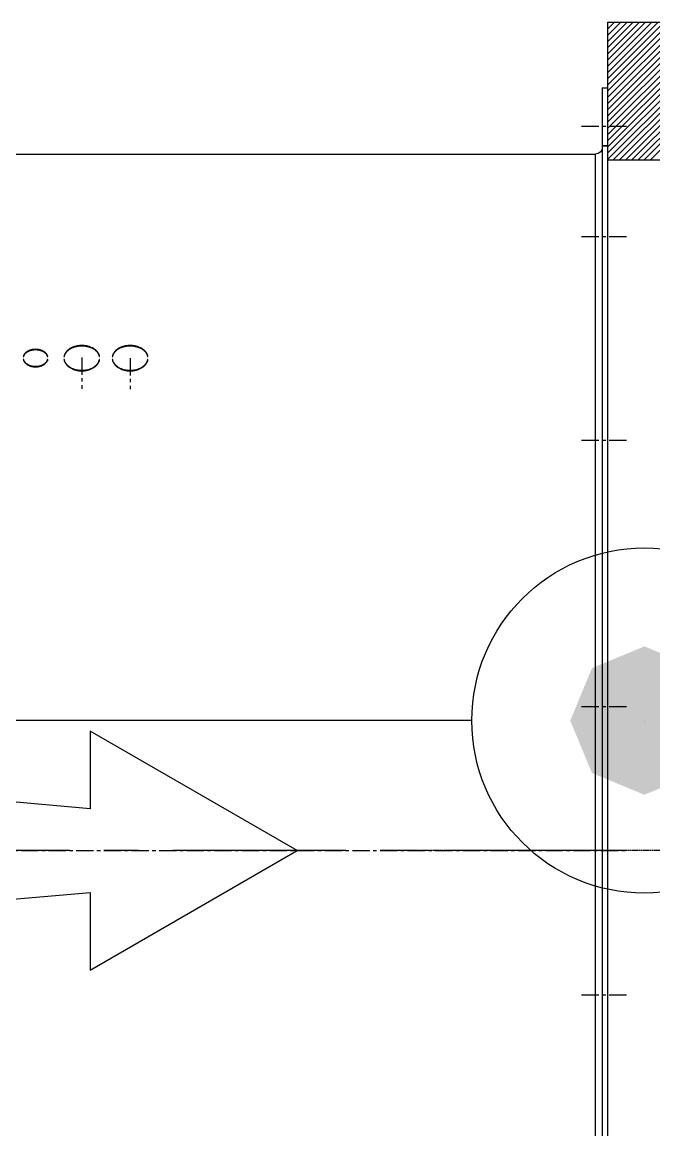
# Model space of a CAD drawing. Header units: millimetres. Extents: x -379292 to 1221486, y 92049 to 447512.
# Drawn here: x 410260 to 410718, y 273682 to 274484 of the extents above; entities that cross this region are included whole.
import ezdxf
from ezdxf.enums import TextEntityAlignment as Align

# ---------------------------------------------------------------- set-up
doc = ezdxf.new("R2010")
doc.units = ezdxf.units.MM
doc.linetypes.add('CENTER', pattern=[2, 1.25, -0.25, 0.25, -0.25])
doc.linetypes.add('PHANTOM', pattern=[0.8, 0.45, -0.05, 0.1, -0.05, 0.1, -0.05])
doc.layers.add('-M-YNGN-SPR-YUK', color=7, linetype='Continuous')
doc.layers.add('-M-YNGN-ZON2-SPR-', color=7, linetype='Continuous')
for name, color, linetype, lineweight in [('-M-YNGN-ZON2', 4, 'SP', 30), ('_Systemair', 3, 'Continuous', 30), ('_Systemair Ventilation Equipments', 7, 'Continuous', 30)]:
    doc.layers.add(name, color=color, linetype=linetype, lineweight=lineweight)
doc.styles.add('CIZGI', font='tahoma.ttf', dxfattribs={"width": 0.8, "oblique": 20})
doc.styles.add('SPR-NOT', font='romans.shx')
doc.linetypes.add('SP', pattern='A,2,-0.1,["SP",CIZGI,S=0.14,R=0.2,X=0,Y=-0.07],-0.255', length=2.355)

# ---------------------------------------------------------------- blocks, each defined once
blk = doc.blocks.new('RSA 1000')
at = {"layer": '_Systemair Ventilation Equipments'}
for p, q in [((9723.068, 3740.256), (9623.068, 3740.256)), ((9723.068, 3620.256), (9723.068, 3740.256))]:
    blk.add_line(p, q, dxfattribs=at)
at = {"layer": '_Systemair Ventilation Equipments', "color": 3, "linetype": 'Continuous'}
for p, q in [((9720.003, 3730.256), (9710.003, 3740.256)), ((9720.452, 3730.256), (9710.452, 3740.256)), ((9720.901, 3730.256), (9710.901, 3740.256)), ((9721.35, 3730.256), (9711.35, 3740.256)), ((9721.799, 3730.256), (9711.799, 3740.256)), ((9722.248, 3730.256), (9712.248, 3740.256)), ((9722.697, 3730.256), (9712.697, 3740.256)), ((9723.068, 3730.333), (9713.146, 3740.256)), ((9723.068, 3730.782), (9713.595, 3740.256)), ((9723.068, 3731.231), (9714.044, 3740.256)), ((9723.068, 3731.68), (9714.493, 3740.256)), ((9723.068, 3732.129), (9714.942, 3740.256)), ((9723.068, 3732.578), (9715.391, 3740.256)), ((9723.068, 3733.027), (9715.84, 3740.256)), ((9723.068, 3733.476), (9716.289, 3740.256)), ((9723.068, 3733.925), (9716.738, 3740.256)), ((9723.068, 3734.374), (9717.187, 3740.256)), ((9723.068, 3734.823), (9717.636, 3740.256)), ((9723.068, 3735.273), (9718.085, 3740.256)), ((9723.068, 3735.722), (9718.534, 3740.256)), ((9723.068, 3736.171), (9718.983, 3740.256)), ((9723.068, 3736.62), (9719.432, 3740.256)), ((9723.068, 3737.069), (9719.881, 3740.256)), ((9723.068, 3737.518), (9720.33, 3740.256)), ((9723.068, 3737.967), (9720.779, 3740.256)), ((9723.068, 3738.416), (9721.228, 3740.256)), ((9723.068, 3738.865), (9721.677, 3740.256)), ((9723.068, 3739.314), (9722.126, 3740.256)), ((9723.068, 3739.763), (9722.575, 3740.256)), ((9723.068, 3740.212), (9723.024, 3740.256))]:
    blk.add_line(p, q, dxfattribs=at)
at = {"layer": '_Systemair Ventilation Equipments', "color": 7, "linetype": 'Continuous'}
blk.add_line((9623.068, 3730.256), (9723.068, 3730.256), dxfattribs=at)
at = {"layer": '_Systemair Ventilation Equipments', "color": 3, "linetype": 'PHANTOM'}
blk.add_line((9601.684, 3680.256), (9738.086, 3680.256), dxfattribs=at)
blk = doc.blocks.new('AXC 1000 L')
at = {"layer": '_Systemair Ventilation Equipments'}
for p, q in [((9987.764, 3625.006), (9987.764, 3735.506)), ((9988.164, 3735.506), (9988.164, 3625.006))]:
    blk.add_line(p, q, dxfattribs=at)
at = {"layer": '_Systemair Ventilation Equipments', "color": 7, "linetype": 'Continuous'}
for p, q in [((9988.164, 3735.506), (9987.764, 3735.506)), ((9987.764, 3731.302), (9988.164, 3731.302)), ((9988.164, 3731.298), (9987.764, 3731.298)), ((10030.764, 3730.706), (9988.664, 3730.706)), ((10021.073, 3716.035), (10021.08, 3716.074)), ((10021.08, 3716.074), (10021.09, 3716.113)), ((10021.09, 3716.113), (10021.102, 3716.151)), ((10021.102, 3716.151), (10021.117, 3716.188)), ((10021.11, 3716.074), (10021.103, 3716.035)), ((10021.12, 3716.111), (10021.11, 3716.074)), ((10021.117, 3716.188), (10021.134, 3716.226)), ((10021.133, 3716.149), (10021.12, 3716.111)), ((10021.147, 3716.185), (10021.133, 3716.149)), ((10021.134, 3716.226), (10021.153, 3716.263)), ((10021.164, 3716.222), (10021.147, 3716.185)), ((10021.153, 3716.263), (10021.174, 3716.298)), ((10021.182, 3716.257), (10021.164, 3716.222)), ((10021.174, 3716.298), (10021.198, 3716.334)), ((10021.203, 3716.292), (10021.182, 3716.257)), ((10021.198, 3716.334), (10021.223, 3716.368)), ((10021.227, 3716.327), (10021.203, 3716.292)), ((10021.223, 3716.368), (10021.251, 3716.402)), ((10021.252, 3716.361), (10021.227, 3716.327)), ((10021.251, 3716.402), (10021.281, 3716.434)), ((10021.279, 3716.393), (10021.252, 3716.361)), ((10021.308, 3716.425), (10021.279, 3716.393)), ((10021.281, 3716.434), (10021.313, 3716.466)), ((10021.339, 3716.456), (10021.308, 3716.425)), ((10021.313, 3716.466), (10021.347, 3716.497)), ((10021.372, 3716.486), (10021.339, 3716.456)), ((10021.347, 3716.497), (10021.383, 3716.527)), ((10021.406, 3716.515), (10021.372, 3716.486)), ((10021.383, 3716.527), (10021.42, 3716.556)), ((10021.443, 3716.542), (10021.406, 3716.515)), ((10021.42, 3716.556), (10021.459, 3716.583)), ((10021.481, 3716.569), (10021.443, 3716.542)), ((10021.459, 3716.583), (10021.5, 3716.609)), ((10021.521, 3716.595), (10021.481, 3716.569)), ((10021.5, 3716.609), (10021.542, 3716.634)), ((10021.562, 3716.619), (10021.521, 3716.595)), ((10021.542, 3716.634), (10021.585, 3716.658)), ((10021.605, 3716.642), (10021.562, 3716.619)), ((10021.585, 3716.658), (10021.631, 3716.68)), ((10021.649, 3716.664), (10021.605, 3716.642)), ((10021.631, 3716.68), (10021.678, 3716.702)), ((10021.694, 3716.684), (10021.649, 3716.664)), ((10021.678, 3716.702), (10021.726, 3716.721)), ((10021.741, 3716.703), (10021.694, 3716.684)), ((10021.726, 3716.721), (10021.775, 3716.739)), ((10021.788, 3716.721), (10021.741, 3716.703)), ((10021.775, 3716.739), (10021.825, 3716.756)), ((10021.837, 3716.737), (10021.788, 3716.721)), ((10021.825, 3716.756), (10021.875, 3716.771)), ((10021.887, 3716.752), (10021.837, 3716.737)), ((10021.875, 3716.771), (10021.927, 3716.785)), ((10021.938, 3716.765), (10021.887, 3716.752)), ((10021.927, 3716.785), (10021.98, 3716.797)), ((10021.99, 3716.777), (10021.938, 3716.765)), ((10021.98, 3716.797), (10022.033, 3716.807)), ((10022.042, 3716.788), (10021.99, 3716.777)), ((10022.033, 3716.807), (10022.087, 3716.816)), ((10022.095, 3716.796), (10022.042, 3716.788)), ((10022.087, 3716.816), (10022.142, 3716.824)), ((10022.148, 3716.803), (10022.095, 3716.796)), ((10022.142, 3716.824), (10022.197, 3716.829)), ((10022.202, 3716.809), (10022.148, 3716.803)), ((10022.197, 3716.829), (10022.253, 3716.834)), ((10022.256, 3716.813), (10022.202, 3716.809)), ((10022.253, 3716.834), (10022.308, 3716.836)), ((10022.31, 3716.815), (10022.256, 3716.813)), ((10022.308, 3716.836), (10022.364, 3716.837)), ((10022.364, 3716.816), (10022.31, 3716.815)), ((10022.364, 3716.837), (10022.419, 3716.836)), ((10022.418, 3716.815), (10022.364, 3716.816)), ((10022.472, 3716.813), (10022.418, 3716.815)), ((10022.419, 3716.836), (10022.475, 3716.834)), ((10022.527, 3716.809), (10022.472, 3716.813)), ((10022.475, 3716.834), (10022.53, 3716.829)), ((10022.58, 3716.803), (10022.527, 3716.809)), ((10022.53, 3716.829), (10022.585, 3716.824)), ((10022.634, 3716.796), (10022.58, 3716.803)), ((10022.585, 3716.824), (10022.64, 3716.816)), ((10022.687, 3716.787), (10022.634, 3716.796)), ((10022.64, 3716.816), (10022.694, 3716.807)), ((10022.739, 3716.777), (10022.687, 3716.787)), ((10022.694, 3716.807), (10022.748, 3716.797)), ((10022.79, 3716.765), (10022.739, 3716.777)), ((10022.748, 3716.797), (10022.8, 3716.785)), ((10022.841, 3716.752), (10022.79, 3716.765)), ((10022.8, 3716.785), (10022.852, 3716.771)), ((10022.89, 3716.737), (10022.841, 3716.752)), ((10022.852, 3716.771), (10022.904, 3716.756)), ((10022.939, 3716.721), (10022.89, 3716.737)), ((10022.904, 3716.756), (10022.954, 3716.739)), ((10022.987, 3716.703), (10022.939, 3716.721)), ((10022.954, 3716.739), (10023.003, 3716.721)), ((10023.034, 3716.684), (10022.987, 3716.703)), ((10023.003, 3716.721), (10023.051, 3716.701)), ((10023.079, 3716.664), (10023.034, 3716.684)), ((10023.051, 3716.701), (10023.097, 3716.681)), ((10023.123, 3716.642), (10023.079, 3716.664)), ((10023.097, 3716.681), (10023.142, 3716.658)), ((10023.166, 3716.619), (10023.123, 3716.642)), ((10023.142, 3716.658), (10023.186, 3716.635)), ((10023.207, 3716.595), (10023.166, 3716.619)), ((10023.186, 3716.635), (10023.228, 3716.61)), ((10023.247, 3716.569), (10023.207, 3716.595)), ((10023.228, 3716.61), (10023.269, 3716.583)), ((10023.285, 3716.542), (10023.247, 3716.569)), ((10023.269, 3716.583), (10023.308, 3716.556)), ((10023.321, 3716.514), (10023.285, 3716.542)), ((10023.308, 3716.556), (10023.345, 3716.527)), ((10023.356, 3716.485), (10023.321, 3716.514)), ((10023.345, 3716.527), (10023.381, 3716.498)), ((10023.389, 3716.455), (10023.356, 3716.485)), ((10023.381, 3716.498), (10023.414, 3716.467)), ((10023.421, 3716.424), (10023.389, 3716.455)), ((10023.414, 3716.467), (10023.446, 3716.435)), ((10023.45, 3716.392), (10023.421, 3716.424)), ((10023.446, 3716.435), (10023.476, 3716.403)), ((10023.477, 3716.359), (10023.45, 3716.392)), ((10023.476, 3716.403), (10023.503, 3716.369)), ((10023.502, 3716.326), (10023.477, 3716.359)), ((10023.525, 3716.292), (10023.502, 3716.326)), ((10023.503, 3716.369), (10023.529, 3716.335)), ((10023.546, 3716.257), (10023.525, 3716.292)), ((10023.529, 3716.335), (10023.553, 3716.299)), ((10023.565, 3716.221), (10023.546, 3716.257)), ((10023.553, 3716.299), (10023.574, 3716.263)), ((10023.581, 3716.185), (10023.565, 3716.221)), ((10023.574, 3716.263), (10023.594, 3716.226)), ((10023.596, 3716.148), (10023.581, 3716.185)), ((10023.594, 3716.226), (10023.611, 3716.189)), ((10023.608, 3716.111), (10023.596, 3716.148)), ((10023.617, 3716.073), (10023.608, 3716.111)), ((10023.611, 3716.189), (10023.625, 3716.152)), ((10023.625, 3716.035), (10023.617, 3716.073)), ((10023.625, 3716.152), (10023.638, 3716.113)), ((10023.638, 3716.113), (10023.648, 3716.075)), ((10023.648, 3716.075), (10023.655, 3716.035)), ((10024.573, 3716.035), (10024.58, 3716.074)), ((10024.58, 3716.074), (10024.59, 3716.113)), ((10024.59, 3716.113), (10024.602, 3716.151)), ((10024.602, 3716.151), (10024.617, 3716.188)), ((10024.61, 3716.074), (10024.603, 3716.035)), ((10024.62, 3716.111), (10024.61, 3716.074)), ((10024.617, 3716.188), (10024.634, 3716.226)), ((10024.633, 3716.149), (10024.62, 3716.111)), ((10024.647, 3716.185), (10024.633, 3716.149)), ((10024.634, 3716.226), (10024.653, 3716.263)), ((10024.664, 3716.222), (10024.647, 3716.185)), ((10024.653, 3716.263), (10024.674, 3716.298)), ((10024.682, 3716.257), (10024.664, 3716.222)), ((10024.674, 3716.298), (10024.698, 3716.334)), ((10024.703, 3716.292), (10024.682, 3716.257)), ((10024.698, 3716.334), (10024.723, 3716.368)), ((10024.727, 3716.327), (10024.703, 3716.292)), ((10024.723, 3716.368), (10024.751, 3716.402)), ((10024.752, 3716.361), (10024.727, 3716.327)), ((10024.751, 3716.402), (10024.781, 3716.434)), ((10024.779, 3716.393), (10024.752, 3716.361)), ((10024.808, 3716.425), (10024.779, 3716.393)), ((10024.781, 3716.434), (10024.813, 3716.466)), ((10024.839, 3716.456), (10024.808, 3716.425)), ((10024.813, 3716.466), (10024.847, 3716.497)), ((10024.872, 3716.486), (10024.839, 3716.456)), ((10024.847, 3716.497), (10024.883, 3716.527)), ((10024.906, 3716.515), (10024.872, 3716.486)), ((10024.883, 3716.527), (10024.92, 3716.556)), ((10024.943, 3716.542), (10024.906, 3716.515)), ((10024.92, 3716.556), (10024.959, 3716.583)), ((10024.981, 3716.569), (10024.943, 3716.542)), ((10024.959, 3716.583), (10025, 3716.609)), ((10025.021, 3716.595), (10024.981, 3716.569)), ((10025, 3716.609), (10025.042, 3716.634)), ((10025.062, 3716.619), (10025.021, 3716.595)), ((10025.042, 3716.634), (10025.085, 3716.658)), ((10025.105, 3716.642), (10025.062, 3716.619)), ((10025.085, 3716.658), (10025.131, 3716.68)), ((10025.149, 3716.664), (10025.105, 3716.642)), ((10025.131, 3716.68), (10025.178, 3716.702)), ((10025.194, 3716.684), (10025.149, 3716.664)), ((10025.178, 3716.702), (10025.226, 3716.721)), ((10025.241, 3716.703), (10025.194, 3716.684)), ((10025.226, 3716.721), (10025.275, 3716.739)), ((10025.288, 3716.721), (10025.241, 3716.703)), ((10025.275, 3716.739), (10025.325, 3716.756)), ((10025.337, 3716.737), (10025.288, 3716.721)), ((10025.325, 3716.756), (10025.375, 3716.771)), ((10025.387, 3716.752), (10025.337, 3716.737)), ((10025.375, 3716.771), (10025.427, 3716.785)), ((10025.438, 3716.765), (10025.387, 3716.752)), ((10025.427, 3716.785), (10025.48, 3716.797)), ((10025.49, 3716.777), (10025.438, 3716.765)), ((10025.48, 3716.797), (10025.533, 3716.807)), ((10025.542, 3716.788), (10025.49, 3716.777)), ((10025.533, 3716.807), (10025.587, 3716.816)), ((10025.595, 3716.796), (10025.542, 3716.788)), ((10025.587, 3716.816), (10025.642, 3716.824)), ((10025.648, 3716.803), (10025.595, 3716.796)), ((10025.642, 3716.824), (10025.697, 3716.829)), ((10025.702, 3716.809), (10025.648, 3716.803)), ((10025.697, 3716.829), (10025.753, 3716.834)), ((10025.756, 3716.813), (10025.702, 3716.809)), ((10025.753, 3716.834), (10025.808, 3716.836)), ((10025.81, 3716.815), (10025.756, 3716.813)), ((10025.808, 3716.836), (10025.864, 3716.837)), ((10025.864, 3716.816), (10025.81, 3716.815)), ((10025.864, 3716.837), (10025.919, 3716.836)), ((10025.918, 3716.815), (10025.864, 3716.816)), ((10025.972, 3716.813), (10025.918, 3716.815)), ((10025.919, 3716.836), (10025.975, 3716.834)), ((10026.027, 3716.809), (10025.972, 3716.813)), ((10025.975, 3716.834), (10026.03, 3716.829)), ((10026.08, 3716.803), (10026.027, 3716.809)), ((10026.03, 3716.829), (10026.085, 3716.824)), ((10026.134, 3716.796), (10026.08, 3716.803)), ((10026.085, 3716.824), (10026.14, 3716.816)), ((10026.187, 3716.787), (10026.134, 3716.796)), ((10026.14, 3716.816), (10026.194, 3716.807)), ((10026.239, 3716.777), (10026.187, 3716.787)), ((10026.194, 3716.807), (10026.248, 3716.797)), ((10026.29, 3716.765), (10026.239, 3716.777)), ((10026.248, 3716.797), (10026.3, 3716.785)), ((10026.341, 3716.752), (10026.29, 3716.765)), ((10026.3, 3716.785), (10026.352, 3716.771)), ((10026.39, 3716.737), (10026.341, 3716.752)), ((10026.352, 3716.771), (10026.404, 3716.756)), ((10026.439, 3716.721), (10026.39, 3716.737)), ((10026.404, 3716.756), (10026.454, 3716.739)), ((10026.487, 3716.703), (10026.439, 3716.721)), ((10026.454, 3716.739), (10026.503, 3716.721)), ((10026.534, 3716.684), (10026.487, 3716.703)), ((10026.503, 3716.721), (10026.551, 3716.701)), ((10026.579, 3716.664), (10026.534, 3716.684)), ((10026.551, 3716.701), (10026.597, 3716.681)), ((10026.623, 3716.642), (10026.579, 3716.664)), ((10026.597, 3716.681), (10026.642, 3716.658)), ((10026.666, 3716.619), (10026.623, 3716.642)), ((10026.642, 3716.658), (10026.686, 3716.635)), ((10026.707, 3716.595), (10026.666, 3716.619)), ((10026.686, 3716.635), (10026.728, 3716.61)), ((10026.747, 3716.569), (10026.707, 3716.595)), ((10026.728, 3716.61), (10026.769, 3716.583)), ((10026.785, 3716.542), (10026.747, 3716.569)), ((10026.769, 3716.583), (10026.808, 3716.556)), ((10026.821, 3716.514), (10026.785, 3716.542)), ((10026.808, 3716.556), (10026.845, 3716.527)), ((10026.856, 3716.485), (10026.821, 3716.514)), ((10026.845, 3716.527), (10026.881, 3716.498)), ((10026.889, 3716.455), (10026.856, 3716.485)), ((10026.881, 3716.498), (10026.914, 3716.467)), ((10026.921, 3716.424), (10026.889, 3716.455)), ((10026.914, 3716.467), (10026.946, 3716.435)), ((10026.95, 3716.392), (10026.921, 3716.424)), ((10026.946, 3716.435), (10026.976, 3716.403)), ((10026.977, 3716.359), (10026.95, 3716.392)), ((10026.976, 3716.403), (10027.003, 3716.369)), ((10027.002, 3716.326), (10026.977, 3716.359)), ((10027.025, 3716.292), (10027.002, 3716.326)), ((10027.003, 3716.369), (10027.029, 3716.335)), ((10027.046, 3716.257), (10027.025, 3716.292)), ((10027.029, 3716.335), (10027.053, 3716.299)), ((10027.065, 3716.221), (10027.046, 3716.257)), ((10027.053, 3716.299), (10027.074, 3716.263)), ((10027.081, 3716.185), (10027.065, 3716.221)), ((10027.074, 3716.263), (10027.094, 3716.226)), ((10027.096, 3716.148), (10027.081, 3716.185)), ((10027.094, 3716.226), (10027.111, 3716.189)), ((10027.108, 3716.111), (10027.096, 3716.148)), ((10027.117, 3716.073), (10027.108, 3716.111)), ((10027.111, 3716.189), (10027.125, 3716.152)), ((10027.125, 3716.035), (10027.117, 3716.073)), ((10027.125, 3716.152), (10027.138, 3716.113)), ((10027.138, 3716.113), (10027.148, 3716.075)), ((10027.148, 3716.075), (10027.155, 3716.035)), ((10028.327, 3716.035), (10028.335, 3716.065)), ((10028.335, 3716.065), (10028.344, 3716.093)), ((10028.344, 3716.093), (10028.356, 3716.122)), ((10028.356, 3716.122), (10028.37, 3716.15)), ((10028.365, 3716.064), (10028.357, 3716.035)), ((10028.375, 3716.091), (10028.365, 3716.064)), ((10028.37, 3716.15), (10028.385, 3716.177)), ((10028.386, 3716.119), (10028.375, 3716.091)), ((10028.385, 3716.177), (10028.403, 3716.204)), ((10028.4, 3716.146), (10028.386, 3716.119)), ((10028.415, 3716.172), (10028.4, 3716.146)), ((10028.403, 3716.204), (10028.422, 3716.231)), ((10028.432, 3716.198), (10028.415, 3716.172)), ((10028.422, 3716.231), (10028.443, 3716.256)), ((10028.45, 3716.223), (10028.432, 3716.198)), ((10028.443, 3716.256), (10028.466, 3716.281)), ((10028.471, 3716.248), (10028.45, 3716.223)), ((10028.466, 3716.281), (10028.49, 3716.306)), ((10028.492, 3716.271), (10028.471, 3716.248)), ((10028.49, 3716.306), (10028.516, 3716.329)), ((10028.516, 3716.294), (10028.492, 3716.271)), ((10028.516, 3716.329), (10028.543, 3716.351)), ((10028.54, 3716.317), (10028.516, 3716.294)), ((10028.567, 3716.338), (10028.54, 3716.317)), ((10028.543, 3716.351), (10028.572, 3716.373)), ((10028.594, 3716.359), (10028.567, 3716.338)), ((10028.572, 3716.373), (10028.602, 3716.393)), ((10028.623, 3716.378), (10028.594, 3716.359)), ((10028.602, 3716.393), (10028.633, 3716.412)), ((10028.654, 3716.397), (10028.623, 3716.378)), ((10028.633, 3716.412), (10028.666, 3716.431)), ((10028.685, 3716.415), (10028.654, 3716.397)), ((10028.666, 3716.431), (10028.7, 3716.448)), ((10028.718, 3716.431), (10028.685, 3716.415)), ((10028.7, 3716.448), (10028.735, 3716.464)), ((10028.751, 3716.447), (10028.718, 3716.431)), ((10028.735, 3716.464), (10028.771, 3716.479)), ((10028.786, 3716.461), (10028.751, 3716.447)), ((10028.771, 3716.479), (10028.808, 3716.493)), ((10028.822, 3716.474), (10028.786, 3716.461)), ((10028.808, 3716.493), (10028.846, 3716.506)), ((10028.858, 3716.486), (10028.822, 3716.474)), ((10028.846, 3716.506), (10028.885, 3716.517)), ((10028.896, 3716.497), (10028.858, 3716.486)), ((10028.885, 3716.517), (10028.924, 3716.527)), ((10028.934, 3716.507), (10028.896, 3716.497)), ((10028.924, 3716.527), (10028.964, 3716.536)), ((10028.973, 3716.516), (10028.934, 3716.507)), ((10028.964, 3716.536), (10029.005, 3716.543)), ((10029.013, 3716.523), (10028.973, 3716.516)), ((10029.005, 3716.543), (10029.046, 3716.549)), ((10029.052, 3716.529), (10029.013, 3716.523)), ((10029.046, 3716.549), (10029.088, 3716.554)), ((10029.092, 3716.533), (10029.052, 3716.529)), ((10029.088, 3716.554), (10029.13, 3716.557)), ((10029.133, 3716.537), (10029.092, 3716.533)), ((10029.13, 3716.557), (10029.172, 3716.559)), ((10029.173, 3716.539), (10029.133, 3716.537)), ((10029.172, 3716.559), (10029.214, 3716.56)), ((10029.214, 3716.539), (10029.173, 3716.539)), ((10029.214, 3716.56), (10029.256, 3716.559)), ((10029.255, 3716.539), (10029.214, 3716.539)), ((10029.295, 3716.537), (10029.255, 3716.539)), ((10029.256, 3716.559), (10029.298, 3716.557)), ((10029.336, 3716.533), (10029.295, 3716.537)), ((10029.298, 3716.557), (10029.34, 3716.554)), ((10029.376, 3716.529), (10029.336, 3716.533)), ((10029.34, 3716.554), (10029.382, 3716.549)), ((10029.416, 3716.523), (10029.376, 3716.529)), ((10029.382, 3716.549), (10029.423, 3716.543)), ((10029.455, 3716.516), (10029.416, 3716.523)), ((10029.423, 3716.543), (10029.464, 3716.536)), ((10029.494, 3716.507), (10029.455, 3716.516)), ((10029.464, 3716.536), (10029.504, 3716.527)), ((10029.532, 3716.497), (10029.494, 3716.507)), ((10029.504, 3716.527), (10029.544, 3716.517)), ((10029.569, 3716.487), (10029.532, 3716.497)), ((10029.544, 3716.517), (10029.583, 3716.505)), ((10029.605, 3716.475), (10029.569, 3716.487)), ((10029.583, 3716.505), (10029.621, 3716.493)), ((10029.641, 3716.461), (10029.605, 3716.475)), ((10029.621, 3716.493), (10029.658, 3716.479)), ((10029.675, 3716.447), (10029.641, 3716.461)), ((10029.658, 3716.479), (10029.694, 3716.464)), ((10029.709, 3716.432), (10029.675, 3716.447)), ((10029.694, 3716.464), (10029.729, 3716.448)), ((10029.742, 3716.415), (10029.709, 3716.432)), ((10029.729, 3716.448), (10029.762, 3716.43)), ((10029.774, 3716.397), (10029.742, 3716.415)), ((10029.762, 3716.43), (10029.795, 3716.412)), ((10029.804, 3716.379), (10029.774, 3716.397)), ((10029.795, 3716.412), (10029.827, 3716.392)), ((10029.833, 3716.359), (10029.804, 3716.379)), ((10029.827, 3716.392), (10029.857, 3716.372)), ((10029.86, 3716.339), (10029.833, 3716.359)), ((10029.857, 3716.372), (10029.885, 3716.351)), ((10029.887, 3716.317), (10029.86, 3716.339)), ((10029.885, 3716.351), (10029.913, 3716.328)), ((10029.912, 3716.295), (10029.887, 3716.317)), ((10029.935, 3716.272), (10029.912, 3716.295)), ((10029.913, 3716.328), (10029.938, 3716.305)), ((10029.957, 3716.248), (10029.935, 3716.272)), ((10029.938, 3716.305), (10029.962, 3716.281)), ((10029.978, 3716.223), (10029.957, 3716.248)), ((10029.962, 3716.281), (10029.985, 3716.256)), ((10029.996, 3716.198), (10029.978, 3716.223)), ((10029.985, 3716.256), (10030.006, 3716.231)), ((10030.013, 3716.172), (10029.996, 3716.198)), ((10030.006, 3716.231), (10030.025, 3716.204)), ((10030.028, 3716.145), (10030.013, 3716.172)), ((10030.025, 3716.204), (10030.042, 3716.178)), ((10030.042, 3716.118), (10030.028, 3716.145)), ((10030.042, 3716.178), (10030.058, 3716.15)), ((10030.053, 3716.091), (10030.042, 3716.118)), ((10030.063, 3716.063), (10030.053, 3716.091)), ((10030.058, 3716.15), (10030.071, 3716.122)), ((10030.071, 3716.035), (10030.063, 3716.063)), ((10030.071, 3716.122), (10030.083, 3716.094)), ((10030.083, 3716.094), (10030.093, 3716.065)), ((10030.093, 3716.065), (10030.101, 3716.035)), ((10021.103, 3716.035), (10021.073, 3716.035)), ((10021.073, 3715.823), (10021.103, 3715.823)), ((10021.08, 3715.784), (10021.073, 3715.823)), ((10021.09, 3715.745), (10021.08, 3715.784)), ((10021.103, 3715.706), (10021.09, 3715.745)), ((10021.103, 3715.823), (10021.103, 3715.706)), ((10021.103, 3715.823), (10021.11, 3715.785)), ((10021.117, 3715.668), (10021.103, 3715.706)), ((10021.11, 3715.785), (10021.12, 3715.747)), ((10021.134, 3715.63), (10021.117, 3715.668)), ((10021.12, 3715.747), (10021.132, 3715.71)), ((10021.132, 3715.71), (10021.147, 3715.672)), ((10021.153, 3715.593), (10021.134, 3715.63)), ((10021.147, 3715.672), (10021.163, 3715.635)), ((10021.175, 3715.556), (10021.153, 3715.593)), ((10021.163, 3715.635), (10021.182, 3715.599)), ((10021.199, 3715.52), (10021.175, 3715.556)), ((10021.182, 3715.599), (10021.203, 3715.563)), ((10021.224, 3715.484), (10021.199, 3715.52)), ((10021.203, 3715.563), (10021.226, 3715.528)), ((10021.252, 3715.45), (10021.224, 3715.484)), ((10021.226, 3715.528), (10021.251, 3715.494)), ((10021.251, 3715.494), (10021.278, 3715.461)), ((10021.282, 3715.416), (10021.252, 3715.45)), ((10021.278, 3715.461), (10021.307, 3715.428)), ((10021.313, 3715.384), (10021.282, 3715.416)), ((10021.307, 3715.428), (10021.339, 3715.396)), ((10021.347, 3715.352), (10021.313, 3715.384)), ((10021.339, 3715.396), (10021.372, 3715.365)), ((10021.382, 3715.322), (10021.347, 3715.352)), ((10021.372, 3715.365), (10021.407, 3715.334)), ((10021.42, 3715.292), (10021.382, 3715.322)), ((10021.407, 3715.334), (10021.443, 3715.306)), ((10021.459, 3715.263), (10021.42, 3715.292)), ((10021.443, 3715.306), (10021.481, 3715.278)), ((10021.5, 3715.236), (10021.459, 3715.263)), ((10021.481, 3715.278), (10021.521, 3715.251)), ((10023.207, 3715.251), (10023.247, 3715.278)), ((10023.269, 3715.263), (10023.228, 3715.236)), ((10023.247, 3715.278), (10023.285, 3715.306)), ((10023.308, 3715.292), (10023.269, 3715.263)), ((10023.285, 3715.306), (10023.322, 3715.335)), ((10023.345, 3715.321), (10023.308, 3715.292)), ((10023.322, 3715.335), (10023.356, 3715.364)), ((10023.381, 3715.352), (10023.345, 3715.321)), ((10023.356, 3715.364), (10023.389, 3715.395)), ((10023.415, 3715.384), (10023.381, 3715.352)), ((10023.389, 3715.395), (10023.42, 3715.427)), ((10023.447, 3715.417), (10023.415, 3715.384)), ((10023.42, 3715.427), (10023.449, 3715.459)), ((10023.477, 3715.451), (10023.447, 3715.417)), ((10023.449, 3715.459), (10023.476, 3715.493)), ((10023.476, 3715.493), (10023.501, 3715.528)), ((10023.504, 3715.485), (10023.477, 3715.451)), ((10023.501, 3715.528), (10023.524, 3715.563)), ((10023.53, 3715.521), (10023.504, 3715.485)), ((10023.524, 3715.563), (10023.546, 3715.599)), ((10023.553, 3715.556), (10023.53, 3715.521)), ((10023.546, 3715.599), (10023.564, 3715.635)), ((10023.575, 3715.593), (10023.553, 3715.556)), ((10023.564, 3715.635), (10023.581, 3715.672)), ((10023.594, 3715.63), (10023.575, 3715.593)), ((10023.581, 3715.672), (10023.595, 3715.709)), ((10023.611, 3715.668), (10023.594, 3715.63)), ((10023.595, 3715.709), (10023.607, 3715.747)), ((10023.607, 3715.747), (10023.617, 3715.785)), ((10023.625, 3715.707), (10023.611, 3715.668)), ((10023.617, 3715.785), (10023.625, 3715.823)), ((10023.655, 3716.035), (10023.625, 3716.035)), ((10023.625, 3715.706), (10023.625, 3715.823)), ((10023.625, 3715.823), (10023.655, 3715.823)), ((10023.638, 3715.745), (10023.625, 3715.707)), ((10023.648, 3715.784), (10023.638, 3715.745)), ((10023.655, 3715.823), (10023.648, 3715.784)), ((10024.603, 3716.035), (10024.573, 3716.035)), ((10024.573, 3715.823), (10024.603, 3715.823)), ((10024.58, 3715.784), (10024.573, 3715.823)), ((10024.59, 3715.745), (10024.58, 3715.784)), ((10024.603, 3715.706), (10024.59, 3715.745)), ((10024.603, 3715.823), (10024.603, 3715.706)), ((10024.603, 3715.823), (10024.61, 3715.785)), ((10024.617, 3715.668), (10024.603, 3715.706)), ((10024.61, 3715.785), (10024.62, 3715.747)), ((10024.634, 3715.63), (10024.617, 3715.668)), ((10024.62, 3715.747), (10024.632, 3715.71)), ((10024.632, 3715.71), (10024.647, 3715.672)), ((10024.653, 3715.593), (10024.634, 3715.63)), ((10024.647, 3715.672), (10024.663, 3715.635)), ((10024.675, 3715.556), (10024.653, 3715.593)), ((10024.663, 3715.635), (10024.682, 3715.599)), ((10024.699, 3715.52), (10024.675, 3715.556)), ((10024.682, 3715.599), (10024.703, 3715.563)), ((10024.724, 3715.484), (10024.699, 3715.52)), ((10024.703, 3715.563), (10024.726, 3715.528)), ((10024.752, 3715.45), (10024.724, 3715.484)), ((10024.726, 3715.528), (10024.751, 3715.494)), ((10024.751, 3715.494), (10024.778, 3715.461)), ((10024.782, 3715.416), (10024.752, 3715.45)), ((10024.778, 3715.461), (10024.807, 3715.428)), ((10024.813, 3715.384), (10024.782, 3715.416)), ((10024.807, 3715.428), (10024.839, 3715.396)), ((10024.847, 3715.352), (10024.813, 3715.384)), ((10024.839, 3715.396), (10024.872, 3715.365)), ((10024.882, 3715.322), (10024.847, 3715.352)), ((10024.872, 3715.365), (10024.907, 3715.334)), ((10024.92, 3715.292), (10024.882, 3715.322)), ((10024.907, 3715.334), (10024.943, 3715.306)), ((10024.959, 3715.263), (10024.92, 3715.292)), ((10024.943, 3715.306), (10024.981, 3715.278)), ((10025, 3715.236), (10024.959, 3715.263)), ((10024.981, 3715.278), (10025.021, 3715.251)), ((10026.707, 3715.251), (10026.747, 3715.278)), ((10026.769, 3715.263), (10026.728, 3715.236)), ((10026.747, 3715.278), (10026.785, 3715.306)), ((10026.808, 3715.292), (10026.769, 3715.263)), ((10026.785, 3715.306), (10026.822, 3715.335)), ((10026.845, 3715.321), (10026.808, 3715.292)), ((10026.822, 3715.335), (10026.856, 3715.364)), ((10026.881, 3715.352), (10026.845, 3715.321)), ((10026.856, 3715.364), (10026.889, 3715.395)), ((10026.915, 3715.384), (10026.881, 3715.352)), ((10026.889, 3715.395), (10026.92, 3715.427)), ((10026.947, 3715.417), (10026.915, 3715.384)), ((10026.92, 3715.427), (10026.949, 3715.459)), ((10026.977, 3715.451), (10026.947, 3715.417)), ((10026.949, 3715.459), (10026.976, 3715.493)), ((10026.976, 3715.493), (10027.001, 3715.528)), ((10027.004, 3715.485), (10026.977, 3715.451)), ((10027.001, 3715.528), (10027.024, 3715.563)), ((10027.03, 3715.521), (10027.004, 3715.485)), ((10027.024, 3715.563), (10027.046, 3715.599)), ((10027.053, 3715.556), (10027.03, 3715.521)), ((10027.046, 3715.599), (10027.064, 3715.635)), ((10027.075, 3715.593), (10027.053, 3715.556)), ((10027.064, 3715.635), (10027.081, 3715.672)), ((10027.094, 3715.63), (10027.075, 3715.593)), ((10027.081, 3715.672), (10027.095, 3715.709)), ((10027.111, 3715.668), (10027.094, 3715.63)), ((10027.095, 3715.709), (10027.107, 3715.747)), ((10027.107, 3715.747), (10027.117, 3715.785)), ((10027.125, 3715.707), (10027.111, 3715.668)), ((10027.117, 3715.785), (10027.125, 3715.823)), ((10027.155, 3716.035), (10027.125, 3716.035)), ((10027.125, 3715.706), (10027.125, 3715.823)), ((10027.125, 3715.823), (10027.155, 3715.823)), ((10027.138, 3715.745), (10027.125, 3715.707)), ((10027.148, 3715.784), (10027.138, 3715.745)), ((10027.155, 3715.823), (10027.148, 3715.784)), ((10028.357, 3716.035), (10028.327, 3716.035)), ((10028.327, 3715.823), (10028.357, 3715.823)), ((10028.335, 3715.794), (10028.327, 3715.823)), ((10028.345, 3715.764), (10028.335, 3715.794)), ((10028.356, 3715.736), (10028.345, 3715.764)), ((10028.37, 3715.707), (10028.356, 3715.736)), ((10028.357, 3715.823), (10028.357, 3715.735)), ((10028.357, 3715.823), (10028.365, 3715.795)), ((10028.365, 3715.795), (10028.375, 3715.767)), ((10028.386, 3715.68), (10028.37, 3715.707)), ((10028.375, 3715.767), (10028.386, 3715.739)), ((10028.386, 3715.739), (10028.4, 3715.712)), ((10028.403, 3715.652), (10028.386, 3715.68)), ((10028.4, 3715.712), (10028.415, 3715.685)), ((10028.422, 3715.626), (10028.403, 3715.652)), ((10028.415, 3715.685), (10028.432, 3715.659)), ((10028.443, 3715.6), (10028.422, 3715.626)), ((10028.432, 3715.659), (10028.45, 3715.633)), ((10028.465, 3715.574), (10028.443, 3715.6)), ((10028.45, 3715.633), (10028.471, 3715.608)), ((10028.489, 3715.55), (10028.465, 3715.574)), ((10028.471, 3715.608), (10028.493, 3715.584)), ((10028.515, 3715.526), (10028.489, 3715.55)), ((10028.493, 3715.584), (10028.516, 3715.56)), ((10028.542, 3715.504), (10028.515, 3715.526)), ((10028.516, 3715.56), (10028.541, 3715.537)), ((10028.541, 3715.537), (10028.568, 3715.515)), ((10028.57, 3715.482), (10028.542, 3715.504)), ((10028.568, 3715.515), (10028.595, 3715.494)), ((10028.6, 3715.461), (10028.57, 3715.482)), ((10028.595, 3715.494), (10028.624, 3715.474)), ((10028.632, 3715.441), (10028.6, 3715.461)), ((10028.624, 3715.474), (10028.654, 3715.455)), ((10028.665, 3715.422), (10028.632, 3715.441)), ((10028.654, 3715.455), (10028.686, 3715.437)), ((10028.698, 3715.404), (10028.665, 3715.422)), ((10028.686, 3715.437), (10028.719, 3715.42)), ((10028.733, 3715.387), (10028.698, 3715.404)), ((10028.719, 3715.42), (10028.752, 3715.404)), ((10028.769, 3715.372), (10028.733, 3715.387)), ((10028.752, 3715.404), (10028.787, 3715.389)), ((10028.806, 3715.358), (10028.769, 3715.372)), ((10028.787, 3715.389), (10028.823, 3715.376)), ((10028.845, 3715.344), (10028.806, 3715.358)), ((10028.823, 3715.376), (10028.859, 3715.363)), ((10028.884, 3715.333), (10028.845, 3715.344)), ((10028.859, 3715.363), (10028.896, 3715.352)), ((10028.923, 3715.322), (10028.884, 3715.333)), ((10028.896, 3715.352), (10028.934, 3715.342)), ((10028.964, 3715.313), (10028.923, 3715.322)), ((10028.934, 3715.342), (10028.973, 3715.333)), ((10029.005, 3715.305), (10028.964, 3715.313)), ((10028.973, 3715.333), (10029.012, 3715.326)), ((10029.046, 3715.299), (10029.005, 3715.305)), ((10029.012, 3715.326), (10029.052, 3715.32)), ((10029.087, 3715.294), (10029.046, 3715.299)), ((10029.052, 3715.32), (10029.092, 3715.315)), ((10029.129, 3715.29), (10029.087, 3715.294)), ((10029.092, 3715.315), (10029.133, 3715.312)), ((10029.171, 3715.288), (10029.129, 3715.29)), ((10029.133, 3715.312), (10029.173, 3715.31)), ((10029.214, 3715.287), (10029.171, 3715.288)), ((10029.173, 3715.31), (10029.214, 3715.309)), ((10029.214, 3715.309), (10029.255, 3715.31)), ((10029.256, 3715.288), (10029.214, 3715.287)), ((10029.255, 3715.31), (10029.295, 3715.312)), ((10029.298, 3715.29), (10029.256, 3715.288)), ((10029.295, 3715.312), (10029.336, 3715.315)), ((10029.34, 3715.294), (10029.298, 3715.29)), ((10029.336, 3715.315), (10029.376, 3715.32)), ((10029.382, 3715.299), (10029.34, 3715.294)), ((10029.376, 3715.32), (10029.415, 3715.326)), ((10029.423, 3715.305), (10029.382, 3715.299)), ((10029.415, 3715.326), (10029.455, 3715.333)), ((10029.464, 3715.313), (10029.423, 3715.305)), ((10029.455, 3715.333), (10029.493, 3715.342)), ((10029.504, 3715.322), (10029.464, 3715.313)), ((10029.493, 3715.342), (10029.532, 3715.352)), ((10029.543, 3715.332), (10029.504, 3715.322)), ((10029.532, 3715.352), (10029.569, 3715.364)), ((10029.582, 3715.344), (10029.543, 3715.332)), ((10029.569, 3715.364), (10029.606, 3715.376)), ((10029.62, 3715.357), (10029.582, 3715.344)), ((10029.606, 3715.376), (10029.642, 3715.39)), ((10029.657, 3715.371), (10029.62, 3715.357)), ((10029.642, 3715.39), (10029.677, 3715.405)), ((10029.693, 3715.387), (10029.657, 3715.371)), ((10029.677, 3715.405), (10029.71, 3715.421)), ((10029.728, 3715.403), (10029.693, 3715.387)), ((10029.71, 3715.421), (10029.743, 3715.438)), ((10029.762, 3715.421), (10029.728, 3715.403)), ((10029.743, 3715.438), (10029.774, 3715.456)), ((10029.795, 3715.44), (10029.762, 3715.421)), ((10029.774, 3715.456), (10029.805, 3715.475)), ((10029.826, 3715.46), (10029.795, 3715.44)), ((10029.805, 3715.475), (10029.834, 3715.495)), ((10029.856, 3715.481), (10029.826, 3715.46)), ((10029.834, 3715.495), (10029.861, 3715.516)), ((10029.885, 3715.503), (10029.856, 3715.481)), ((10029.861, 3715.516), (10029.888, 3715.538)), ((10029.912, 3715.526), (10029.885, 3715.503)), ((10029.888, 3715.538), (10029.912, 3715.561)), ((10029.912, 3715.561), (10029.936, 3715.584)), ((10029.938, 3715.55), (10029.912, 3715.526)), ((10029.936, 3715.584), (10029.957, 3715.608)), ((10029.963, 3715.575), (10029.938, 3715.55)), ((10029.957, 3715.608), (10029.977, 3715.633)), ((10029.985, 3715.6), (10029.963, 3715.575)), ((10029.977, 3715.633), (10029.996, 3715.659)), ((10030.006, 3715.626), (10029.985, 3715.6)), ((10029.996, 3715.659), (10030.013, 3715.685)), ((10030.025, 3715.653), (10030.006, 3715.626)), ((10030.013, 3715.685), (10030.028, 3715.712)), ((10030.042, 3715.68), (10030.025, 3715.653)), ((10030.028, 3715.712), (10030.041, 3715.739)), ((10030.041, 3715.739), (10030.053, 3715.767)), ((10030.058, 3715.708), (10030.042, 3715.68)), ((10030.053, 3715.767), (10030.063, 3715.795)), ((10030.072, 3715.736), (10030.058, 3715.708)), ((10030.063, 3715.795), (10030.071, 3715.823)), ((10030.101, 3716.035), (10030.071, 3716.035)), ((10030.071, 3715.735), (10030.071, 3715.823)), ((10030.071, 3715.823), (10030.101, 3715.823)), ((10030.083, 3715.765), (10030.072, 3715.736)), ((10030.093, 3715.794), (10030.083, 3715.765)), ((10030.101, 3715.823), (10030.093, 3715.794)), ((10021.542, 3715.21), (10021.5, 3715.236)), ((10021.521, 3715.251), (10021.562, 3715.226)), ((10021.586, 3715.185), (10021.542, 3715.21)), ((10021.562, 3715.226), (10021.605, 3715.202)), ((10021.631, 3715.162), (10021.586, 3715.185)), ((10021.605, 3715.202), (10021.649, 3715.179)), ((10021.677, 3715.14), (10021.631, 3715.162)), ((10021.649, 3715.179), (10021.695, 3715.158)), ((10021.725, 3715.12), (10021.677, 3715.14)), ((10021.695, 3715.158), (10021.742, 3715.138)), ((10021.774, 3715.101), (10021.725, 3715.12)), ((10021.742, 3715.138), (10021.789, 3715.12)), ((10021.824, 3715.083), (10021.774, 3715.101)), ((10021.789, 3715.12), (10021.838, 3715.103)), ((10021.875, 3715.067), (10021.824, 3715.083)), ((10021.838, 3715.103), (10021.888, 3715.087)), ((10021.927, 3715.053), (10021.875, 3715.067)), ((10021.888, 3715.087), (10021.938, 3715.073)), ((10021.98, 3715.04), (10021.927, 3715.053)), ((10021.938, 3715.073), (10021.99, 3715.061)), ((10022.033, 3715.029), (10021.98, 3715.04)), ((10021.99, 3715.061), (10022.042, 3715.05)), ((10022.087, 3715.02), (10022.033, 3715.029)), ((10022.042, 3715.05), (10022.095, 3715.041)), ((10022.142, 3715.012), (10022.087, 3715.02)), ((10022.095, 3715.041), (10022.148, 3715.033)), ((10022.197, 3715.006), (10022.142, 3715.012)), ((10022.148, 3715.033), (10022.202, 3715.028)), ((10022.253, 3715.002), (10022.197, 3715.006)), ((10022.202, 3715.028), (10022.256, 3715.023)), ((10022.308, 3714.999), (10022.253, 3715.002)), ((10022.256, 3715.023), (10022.31, 3715.021)), ((10022.364, 3714.998), (10022.308, 3714.999)), ((10022.31, 3715.021), (10022.364, 3715.02)), ((10022.364, 3715.02), (10022.418, 3715.021)), ((10022.419, 3714.999), (10022.364, 3714.998)), ((10022.418, 3715.021), (10022.472, 3715.023)), ((10022.475, 3715.002), (10022.419, 3714.999)), ((10022.472, 3715.023), (10022.526, 3715.028)), ((10022.53, 3715.006), (10022.475, 3715.002)), ((10022.526, 3715.028), (10022.58, 3715.034)), ((10022.585, 3715.012), (10022.53, 3715.006)), ((10022.58, 3715.034), (10022.634, 3715.041)), ((10022.64, 3715.02), (10022.585, 3715.012)), ((10022.634, 3715.041), (10022.687, 3715.05)), ((10022.694, 3715.029), (10022.64, 3715.02)), ((10022.687, 3715.05), (10022.739, 3715.061)), ((10022.748, 3715.04), (10022.694, 3715.029)), ((10022.739, 3715.061), (10022.79, 3715.073)), ((10022.8, 3715.053), (10022.748, 3715.04)), ((10022.79, 3715.073), (10022.841, 3715.087)), ((10022.852, 3715.067), (10022.8, 3715.053)), ((10022.841, 3715.087), (10022.891, 3715.103)), ((10022.903, 3715.083), (10022.852, 3715.067)), ((10022.891, 3715.103), (10022.94, 3715.12)), ((10022.953, 3715.1), (10022.903, 3715.083)), ((10022.94, 3715.12), (10022.988, 3715.139)), ((10023.002, 3715.119), (10022.953, 3715.1)), ((10022.988, 3715.139), (10023.034, 3715.158)), ((10023.05, 3715.14), (10023.002, 3715.119)), ((10023.034, 3715.158), (10023.079, 3715.18)), ((10023.097, 3715.162), (10023.05, 3715.14)), ((10023.079, 3715.18), (10023.123, 3715.202)), ((10023.142, 3715.185), (10023.097, 3715.162)), ((10023.123, 3715.202), (10023.166, 3715.226)), ((10023.186, 3715.21), (10023.142, 3715.185)), ((10023.166, 3715.226), (10023.207, 3715.251)), ((10023.228, 3715.236), (10023.186, 3715.21)), ((10025.042, 3715.21), (10025, 3715.236)), ((10025.021, 3715.251), (10025.062, 3715.226)), ((10025.086, 3715.185), (10025.042, 3715.21)), ((10025.062, 3715.226), (10025.105, 3715.202)), ((10025.131, 3715.162), (10025.086, 3715.185)), ((10025.105, 3715.202), (10025.149, 3715.179)), ((10025.177, 3715.14), (10025.131, 3715.162)), ((10025.149, 3715.179), (10025.195, 3715.158)), ((10025.225, 3715.12), (10025.177, 3715.14)), ((10025.195, 3715.158), (10025.242, 3715.138)), ((10025.274, 3715.101), (10025.225, 3715.12)), ((10025.242, 3715.138), (10025.289, 3715.12)), ((10025.324, 3715.083), (10025.274, 3715.101)), ((10025.289, 3715.12), (10025.338, 3715.103)), ((10025.375, 3715.067), (10025.324, 3715.083)), ((10025.338, 3715.103), (10025.388, 3715.087)), ((10025.427, 3715.053), (10025.375, 3715.067)), ((10025.388, 3715.087), (10025.438, 3715.073)), ((10025.48, 3715.04), (10025.427, 3715.053)), ((10025.438, 3715.073), (10025.49, 3715.061)), ((10025.533, 3715.029), (10025.48, 3715.04)), ((10025.49, 3715.061), (10025.542, 3715.05)), ((10025.587, 3715.02), (10025.533, 3715.029)), ((10025.542, 3715.05), (10025.595, 3715.041)), ((10025.642, 3715.012), (10025.587, 3715.02)), ((10025.595, 3715.041), (10025.648, 3715.033)), ((10025.697, 3715.006), (10025.642, 3715.012)), ((10025.648, 3715.033), (10025.702, 3715.028)), ((10025.753, 3715.002), (10025.697, 3715.006)), ((10025.702, 3715.028), (10025.756, 3715.023)), ((10025.808, 3714.999), (10025.753, 3715.002)), ((10025.756, 3715.023), (10025.81, 3715.021)), ((10025.864, 3714.998), (10025.808, 3714.999)), ((10025.81, 3715.021), (10025.864, 3715.02)), ((10025.864, 3715.02), (10025.918, 3715.021)), ((10025.919, 3714.999), (10025.864, 3714.998)), ((10025.918, 3715.021), (10025.972, 3715.023)), ((10025.975, 3715.002), (10025.919, 3714.999)), ((10025.972, 3715.023), (10026.026, 3715.028)), ((10026.03, 3715.006), (10025.975, 3715.002)), ((10026.026, 3715.028), (10026.08, 3715.034)), ((10026.085, 3715.012), (10026.03, 3715.006)), ((10026.08, 3715.034), (10026.134, 3715.041)), ((10026.14, 3715.02), (10026.085, 3715.012)), ((10026.134, 3715.041), (10026.187, 3715.05)), ((10026.194, 3715.029), (10026.14, 3715.02)), ((10026.187, 3715.05), (10026.239, 3715.061)), ((10026.248, 3715.04), (10026.194, 3715.029)), ((10026.239, 3715.061), (10026.29, 3715.073)), ((10026.3, 3715.053), (10026.248, 3715.04)), ((10026.29, 3715.073), (10026.341, 3715.087)), ((10026.352, 3715.067), (10026.3, 3715.053)), ((10026.341, 3715.087), (10026.391, 3715.103)), ((10026.403, 3715.083), (10026.352, 3715.067)), ((10026.391, 3715.103), (10026.44, 3715.12)), ((10026.453, 3715.1), (10026.403, 3715.083)), ((10026.44, 3715.12), (10026.488, 3715.139)), ((10026.502, 3715.119), (10026.453, 3715.1)), ((10026.488, 3715.139), (10026.534, 3715.158)), ((10026.55, 3715.14), (10026.502, 3715.119)), ((10026.534, 3715.158), (10026.579, 3715.18)), ((10026.597, 3715.162), (10026.55, 3715.14)), ((10026.579, 3715.18), (10026.623, 3715.202)), ((10026.642, 3715.185), (10026.597, 3715.162)), ((10026.623, 3715.202), (10026.666, 3715.226)), ((10026.686, 3715.21), (10026.642, 3715.185)), ((10026.666, 3715.226), (10026.707, 3715.251)), ((10026.728, 3715.236), (10026.686, 3715.21)), ((10010.264, 3680.256), (10025.264, 3688.916)), ((10025.264, 3688.916), (10025.264, 3683.287)), ((10025.264, 3683.287), (10047.764, 3685.256)), ((10025.264, 3671.596), (10010.264, 3680.256)), ((10025.264, 3677.224), (10025.264, 3671.596)), ((10047.764, 3675.256), (10025.264, 3677.224))]:
    blk.add_line(p, q, dxfattribs=at)
at = {"layer": '_Systemair Ventilation Equipments', "color": 2, "linetype": 'CENTER'}
for p, q in [((9989.664, 3732.728), (9986.264, 3732.728)), ((9989.664, 3724.739), (9986.264, 3724.739)), ((10022.364, 3715.924), (10022.364, 3713.676)), ((10025.864, 3715.971), (10025.864, 3713.694)), ((9989.664, 3709.979), (9986.264, 3709.979)), ((9989.664, 3690.693), (9986.264, 3690.693)), ((10074.264, 3680.256), (9986.264, 3680.256)), ((9989.664, 3669.819), (9986.264, 3669.819))]:
    blk.add_line(p, q, dxfattribs=at)
at = {"layer": '_Systemair Ventilation Equipments', "color": 9, "linetype": 'Continuous'}
for p, q in [((9988.664, 3726.868), (9988.664, 3730.706)), ((9988.664, 3629.806), (9988.664, 3726.864))]:
    blk.add_line(p, q, dxfattribs=at)
at = {"layer": '_Systemair Ventilation Equipments', "color": 2, "linetype": 'CENTER', "ltscale": 10}
blk.add_line((9986.764, 3680.256), (10074.764, 3680.256), dxfattribs=at)
at = {"layer": '_Systemair Ventilation Equipments', "color": 7, "linetype": 'Continuous'}
blk.add_arc((9988.664, 3731.206), 0.5, 183, 270, dxfattribs=at)
blk = doc.blocks.new('wdsdfgf')
at = {"layer": '_Systemair Ventilation Equipments', "xscale": 10, "yscale": 10, "zscale": 10}
for name, p in [('AXC 1000 L', (-1170.87, -21481.39)), ('RSA 1000', (1476.09, -21481.39))]:
    blk.add_blockref(name, p, dxfattribs=at)
blk = doc.blocks.new('OtoParkBodrumKatMimari')
at = {"layer": '_Systemair', "color": 7, "xscale": -1}
blk.add_blockref('wdsdfgf', (228263.66, 157744.35), dxfattribs=at)
blk = doc.blocks.new('SP-C-UP-12')
at = {"ltscale": 10}
blk.add_line((0, 0), (0, 0), dxfattribs=at)
at = {"color": 1, "linetype": 'Continuous'}
blk.add_circle((0, 0), 12.5, dxfattribs=at)
at = {"ltscale": 10}
for points in [[(-5.373, 0), (-3.799, 3.799), (-3.799, -3.799), (0, 5.373)], [(-3.799, -3.799), (0, 5.373), (0, -5.373), (3.799, 3.799)], [(0, -5.373), (3.799, 3.799), (3.799, -3.799), (5.373, 0)]]:
    blk.add_solid(points, dxfattribs=at)
at = {"layer": '-M-YNGN-SPR-YUK', "style": 'SPR-NOT', "width": 0.5, "flags": 9}
for tag, p in [('YUK', (0, 17.767)), ('CAP', (0, 14.419)), ('TIP', (0.199, 10.777))]:
    blk.add_attdef(tag, text='', height=2.5, dxfattribs=at).set_placement(p, align=Align.MIDDLE_CENTER)
blk = doc.blocks.new('A$C69E5DB5D')
at = {"layer": '-M-YNGN-ZON2', "ltscale": 500}
blk.add_line((-925.058, 2925.893), (-1244.108, 2925.893), dxfattribs=at)
at = {"layer": '-M-YNGN-ZON2-SPR-'}
blk.add_blockref('SP-C-UP-12', (-912.558, 2925.893), dxfattribs=at)

msp = doc.modelspace()

# ---------------------------------------------------------------- block references
at = {"color": 8}
msp.add_blockref('OtoParkBodrumKatMimari', (281127.61, 100818.76), dxfattribs=at)

# ---------------------------------------------------------------- next in the draw order: block references
at = {"layer": '-M-YNGN-ZON2', "ltscale": 25, "xscale": 10, "yscale": 10, "zscale": 10}
msp.add_blockref('A$C69E5DB5D', (419836.57, 244719.52), dxfattribs=at)

doc.saveas('drawing.dxf')
